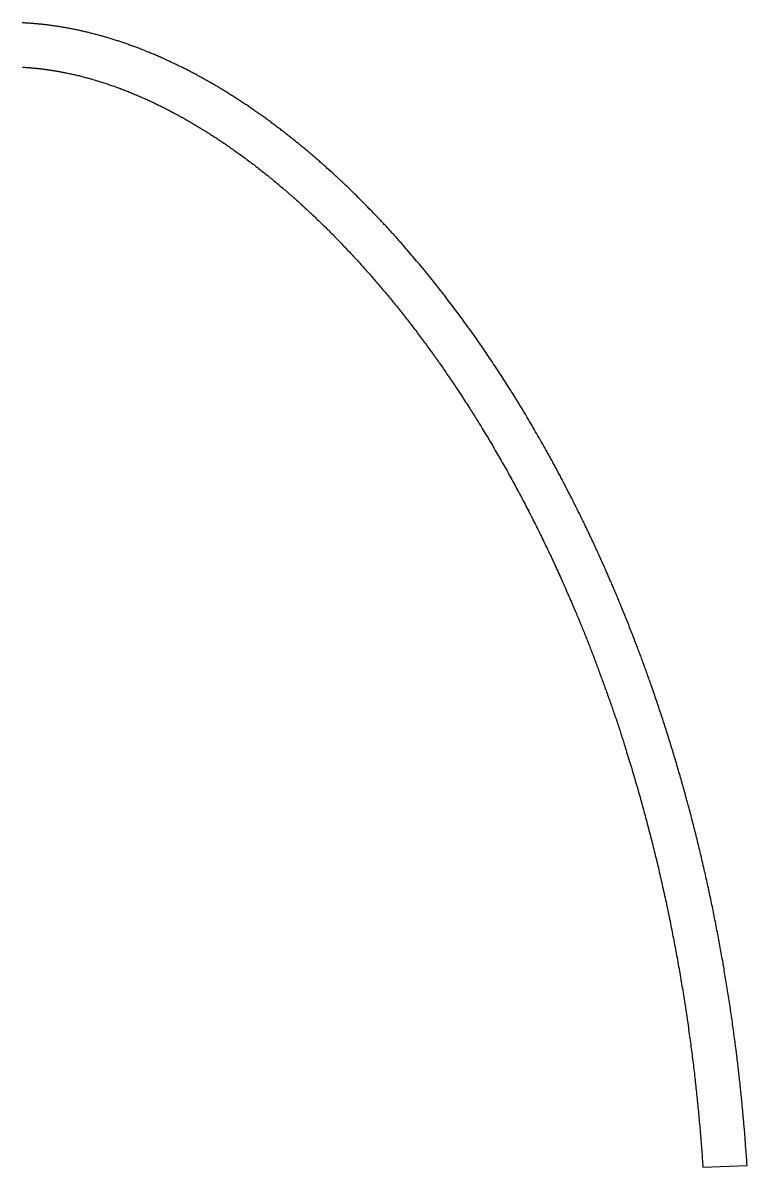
# Model space of a CAD drawing. Extents: x -7325 to -371, y -3238 to 133.
# Drawn here: x -603.7 to -370.9, y -234.9 to 132.9 of the extents above; entities that cross this region are included whole.
import ezdxf

# ---------------------------------------------------------------- set-up
doc = ezdxf.new("R2010")
doc.units = 0
doc.header["$MEASUREMENT"] = 0
doc.layers.add('NAILERS', color=7, linetype='CONTINUOUS')

msp = doc.modelspace()

# ---------------------------------------------------------------- linework, layer by layer
at = {"layer": 'NAILERS'}
msp.add_lwpolyline([(-603.85, 118.68), (-603.6, 118.66), (-603.34, 118.65), (-603.09, 118.63), (-602.83, 118.61), (-602.58, 118.59), (-602.33, 118.58), (-601.62, 118.52), (-601.45, 118.51), (-601.28, 118.49), (-601.11, 118.48), (-600.94, 118.46), (-600.77, 118.45), (-600.6, 118.43), (-600.43, 118.42), (-600.26, 118.4), (-600.09, 118.39), (-599.92, 118.37), (-599.75, 118.35), (-599.58, 118.34), (-599.41, 118.32), (-599.24, 118.3), (-599.07, 118.29), (-598.9, 118.27), (-598.73, 118.25), (-598.55, 118.23), (-598.38, 118.21), (-598.21, 118.19), (-598.04, 118.17), (-597.87, 118.15), (-597.7, 118.13), (-597.53, 118.11), (-597.36, 118.09), (-597.19, 118.07), (-597.02, 118.05), (-596.86, 118.02), (-596.69, 118), (-596.52, 117.98), (-596.35, 117.96), (-596.18, 117.93), (-596.13, 117.93), (-595.96, 117.9), (-595.79, 117.88), (-595.61, 117.85), (-595.44, 117.83), (-595.27, 117.8), (-595.1, 117.78), (-594.93, 117.75), (-594.75, 117.73), (-594.58, 117.7), (-594.41, 117.67), (-594.24, 117.65), (-594.07, 117.62), (-593.89, 117.59), (-593.72, 117.57), (-593.55, 117.54), (-593.38, 117.51), (-593.21, 117.48), (-593.03, 117.45), (-592.86, 117.42), (-592.69, 117.39), (-592.52, 117.36), (-592.35, 117.33), (-592.18, 117.3), (-592.01, 117.27), (-591.83, 117.24), (-591.66, 117.21), (-591.49, 117.18), (-591.32, 117.14), (-591.15, 117.11), (-590.98, 117.08), (-590.81, 117.05), (-590.64, 117.01), (-590.59, 117), (-590.24, 116.93), (-589.89, 116.86), (-589.54, 116.79), (-589.2, 116.72), (-588.85, 116.65), (-588.5, 116.57), (-588.16, 116.5), (-587.81, 116.42), (-587.47, 116.34), (-587.12, 116.26), (-586.78, 116.18), (-586.43, 116.1), (-586.09, 116.02), (-585.74, 115.94), (-585.4, 115.85), (-585.05, 115.76), (-585, 115.75), (-584.65, 115.66), (-584.3, 115.57), (-583.95, 115.48), (-583.6, 115.39), (-583.25, 115.29), (-582.9, 115.2), (-582.55, 115.1), (-582.2, 115.01), (-581.86, 114.91), (-581.51, 114.81), (-581.16, 114.71), (-580.81, 114.61), (-580.47, 114.51), (-580.12, 114.4), (-579.77, 114.3), (-579.43, 114.19), (-579.37, 114.18), (-579.02, 114.07), (-578.67, 113.96), (-578.31, 113.84), (-577.96, 113.73), (-577.61, 113.62), (-577.26, 113.51), (-576.91, 113.39), (-576.56, 113.27), (-576.21, 113.16), (-575.86, 113.04), (-575.51, 112.92), (-575.16, 112.8), (-574.81, 112.68), (-574.47, 112.55), (-574.12, 112.43), (-573.77, 112.3), (-573.71, 112.28), (-573.36, 112.15), (-573, 112.02), (-572.65, 111.89), (-572.29, 111.76), (-571.94, 111.63), (-571.59, 111.49), (-571.24, 111.36), (-570.89, 111.22), (-570.53, 111.09), (-570.18, 110.95), (-569.83, 110.81), (-569.48, 110.67), (-569.13, 110.53), (-568.78, 110.39), (-568.43, 110.24), (-568.09, 110.1), (-568.02, 110.07), (-567.67, 109.93), (-567.31, 109.78), (-566.96, 109.63), (-566.6, 109.48), (-566.25, 109.32), (-565.89, 109.17), (-565.54, 109.02), (-565.19, 108.86), (-564.84, 108.71), (-564.48, 108.55), (-564.13, 108.39), (-563.78, 108.23), (-563.43, 108.07), (-563.08, 107.91), (-562.73, 107.75), (-562.38, 107.59), (-562.32, 107.56), (-561.96, 107.39), (-561.6, 107.22), (-561.25, 107.05), (-560.89, 106.88), (-560.54, 106.71), (-560.18, 106.54), (-559.83, 106.37), (-559.48, 106.19), (-559.12, 106.02), (-558.77, 105.84), (-558.42, 105.67), (-558.06, 105.49), (-557.71, 105.31), (-557.36, 105.13), (-557.01, 104.95), (-556.66, 104.77), (-556.6, 104.74), (-556.24, 104.55), (-555.88, 104.36), (-555.53, 104.17), (-555.17, 103.99), (-554.82, 103.8), (-554.46, 103.61), (-554.11, 103.41), (-553.75, 103.22), (-553.4, 103.03), (-553.04, 102.83), (-552.69, 102.64), (-552.34, 102.44), (-551.99, 102.25), (-551.64, 102.05), (-551.29, 101.85), (-550.94, 101.65), (-550.87, 101.61), (-550.51, 101.41), (-550.16, 101.2), (-549.8, 101), (-549.44, 100.79), (-549.09, 100.58), (-548.73, 100.37), (-548.38, 100.16), (-548.02, 99.95), (-547.67, 99.74), (-547.32, 99.53), (-546.96, 99.31), (-546.61, 99.1), (-546.26, 98.88), (-545.91, 98.67), (-545.56, 98.45), (-545.21, 98.23), (-545.15, 98.2), (-544.79, 97.97), (-544.43, 97.75), (-544.07, 97.52), (-543.72, 97.3), (-543.36, 97.07), (-543.01, 96.84), (-542.65, 96.62), (-542.3, 96.39), (-541.95, 96.16), (-541.59, 95.93), (-541.24, 95.7), (-540.89, 95.46), (-540.54, 95.23), (-540.19, 95), (-539.84, 94.76), (-539.49, 94.53), (-539.42, 94.49), (-539.07, 94.24), (-538.71, 94), (-538.36, 93.76), (-538, 93.52), (-537.65, 93.27), (-537.29, 93.03), (-536.94, 92.78), (-536.58, 92.53), (-536.23, 92.29), (-535.88, 92.04), (-535.53, 91.79), (-535.18, 91.54), (-534.83, 91.29), (-534.48, 91.04), (-534.13, 90.79), (-533.78, 90.53), (-533.72, 90.49), (-533.36, 90.23), (-533.01, 89.97), (-532.65, 89.71), (-532.3, 89.45), (-531.94, 89.19), (-531.59, 88.92), (-531.24, 88.66), (-530.88, 88.4), (-530.53, 88.13), (-530.18, 87.86), (-529.83, 87.6), (-529.48, 87.33), (-529.13, 87.06), (-528.78, 86.79), (-528.43, 86.53), (-528.09, 86.26), (-528.03, 86.21), (-527.67, 85.93), (-527.32, 85.66), (-526.97, 85.38), (-526.61, 85.1), (-526.26, 84.82), (-525.91, 84.54), (-525.56, 84.26), (-525.21, 83.98), (-524.86, 83.69), (-524.51, 83.41), (-524.16, 83.13), (-523.81, 82.84), (-523.46, 82.56), (-523.11, 82.27), (-522.77, 81.99), (-522.42, 81.7), (-522.36, 81.65), (-522.01, 81.36), (-521.66, 81.06), (-521.31, 80.77), (-520.96, 80.47), (-520.61, 80.18), (-520.26, 79.88), (-519.91, 79.58), (-519.56, 79.28), (-519.21, 78.98), (-518.86, 78.68), (-518.51, 78.38), (-518.17, 78.08), (-517.82, 77.78), (-517.48, 77.48), (-517.13, 77.17), (-516.79, 76.87), (-516.73, 76.82), (-516.38, 76.51), (-516.03, 76.2), (-515.68, 75.89), (-515.33, 75.57), (-514.98, 75.26), (-514.64, 74.94), (-514.29, 74.63), (-513.94, 74.31), (-513.6, 74), (-513.25, 73.68), (-512.91, 73.37), (-512.56, 73.05), (-512.22, 72.73), (-511.88, 72.41), (-511.53, 72.09), (-511.19, 71.77), (-511.14, 71.72), (-510.79, 71.39), (-510.44, 71.06), (-510.09, 70.73), (-509.75, 70.4), (-509.4, 70.07), (-509.06, 69.74), (-508.71, 69.41), (-508.37, 69.08), (-508.03, 68.75), (-507.68, 68.42), (-507.34, 68.08), (-507, 67.75), (-506.66, 67.41), (-506.32, 67.08), (-505.98, 66.74), (-505.64, 66.4), (-505.59, 66.35), (-505.24, 66.01), (-504.9, 65.66), (-504.55, 65.32), (-504.21, 64.97), (-503.87, 64.63), (-503.53, 64.28), (-503.19, 63.93), (-502.84, 63.58), (-502.5, 63.24), (-502.16, 62.89), (-501.83, 62.54), (-501.49, 62.19), (-501.15, 61.83), (-500.81, 61.48), (-500.48, 61.13), (-500.14, 60.78), (-500.09, 60.73), (-499.75, 60.37), (-499.41, 60), (-499.07, 59.64), (-498.73, 59.28), (-498.39, 58.92), (-498.05, 58.56), (-497.71, 58.19), (-497.37, 57.83), (-497.04, 57.46), (-496.7, 57.1), (-496.37, 56.73), (-496.03, 56.37), (-495.7, 56), (-495.36, 55.63), (-495.03, 55.26), (-494.7, 54.9), (-494.65, 54.84), (-494.31, 54.47), (-493.97, 54.09), (-493.64, 53.71), (-493.3, 53.34), (-492.97, 52.96), (-492.63, 52.58), (-492.3, 52.2), (-491.96, 51.82), (-491.63, 51.44), (-491.3, 51.06), (-490.97, 50.68), (-490.64, 50.3), (-490.31, 49.91), (-489.98, 49.53), (-489.65, 49.15), (-489.32, 48.76), (-489.27, 48.71), (-488.94, 48.32), (-488.61, 47.92), (-488.27, 47.53), (-487.94, 47.14), (-487.61, 46.75), (-487.28, 46.35), (-486.95, 45.96), (-486.62, 45.56), (-486.29, 45.17), (-485.96, 44.77), (-485.64, 44.37), (-485.31, 43.98), (-484.98, 43.58), (-484.66, 43.18), (-484.33, 42.78), (-484.01, 42.38), (-483.97, 42.33), (-483.64, 41.92), (-483.31, 41.51), (-482.98, 41.1), (-482.65, 40.7), (-482.33, 40.29), (-482, 39.88), (-481.68, 39.47), (-481.35, 39.06), (-481.03, 38.65), (-480.7, 38.24), (-480.38, 37.82), (-480.06, 37.41), (-479.74, 37), (-479.42, 36.58), (-479.1, 36.17), (-478.78, 35.76), (-478.68, 35.63), (-478.36, 35.22), (-478.05, 34.8), (-477.73, 34.39), (-477.42, 33.98), (-477.1, 33.56), (-476.79, 33.15), (-476.47, 32.73), (-476.16, 32.31), (-475.85, 31.9), (-475.54, 31.48), (-475.23, 31.06), (-474.92, 30.64), (-474.61, 30.22), (-474.3, 29.81), (-473.99, 29.39), (-473.68, 28.97), (-472.72, 27.65), (-472.53, 27.39), (-472.35, 27.13), (-472.16, 26.88), (-471.97, 26.62), (-471.79, 26.37), (-471.61, 26.11), (-471.42, 25.85), (-471.24, 25.6), (-471.05, 25.34), (-470.87, 25.08), (-470.69, 24.82), (-470.5, 24.56), (-470.32, 24.31), (-470.14, 24.05), (-469.96, 23.79), (-469.78, 23.53), (-468.94, 22.32), (-468.63, 21.89), (-468.33, 21.45), (-468.03, 21.02), (-467.74, 20.58), (-467.69, 20.52), (-467.65, 20.46), (-467.61, 20.41), (-467.57, 20.35), (-467.26, 19.89), (-467.07, 19.6), (-466.88, 19.32), (-466.68, 19.03), (-466.49, 18.75), (-465.83, 17.78), (-465.56, 17.4), (-465.3, 17.01), (-465.04, 16.63), (-464.78, 16.24), (-464.52, 15.85), (-464.26, 15.47), (-464, 15.08), (-463.75, 14.69), (-463.4, 14.17), (-463.06, 13.65), (-462.72, 13.13), (-462.38, 12.61), (-462.04, 12.08), (-461.7, 11.56), (-461.37, 11.04), (-461.03, 10.52), (-460.69, 9.99), (-460.01, 8.93), (-459.76, 8.53), (-459.5, 8.14), (-459.25, 7.74), (-459, 7.34), (-458.75, 6.95), (-458.5, 6.55), (-458.25, 6.15), (-458, 5.75), (-457.75, 5.35), (-457.51, 4.96), (-457.26, 4.56), (-457.01, 4.16), (-456.77, 3.76), (-456.52, 3.36), (-456.28, 2.95), (-456.03, 2.55), (-455.37, 1.46), (-455.04, 0.92), (-454.72, 0.38), (-454.39, -0.16), (-454.07, -0.7), (-453.75, -1.24), (-453.43, -1.78), (-453.1, -2.33), (-452.78, -2.87), (-452.47, -3.41), (-452.15, -3.95), (-451.83, -4.5), (-451.51, -5.04), (-451.2, -5.59), (-450.88, -6.13), (-450.57, -6.68), (-450.25, -7.23), (-450.23, -7.26), (-449.92, -7.81), (-449.6, -8.36), (-449.29, -8.92), (-448.98, -9.47), (-448.67, -10.02), (-448.35, -10.57), (-448.04, -11.13), (-447.74, -11.68), (-447.43, -12.24), (-447.12, -12.79), (-446.81, -13.35), (-446.51, -13.91), (-446.2, -14.46), (-445.9, -15.02), (-445.59, -15.58), (-445.29, -16.14), (-445.27, -16.17), (-444.97, -16.74), (-444.66, -17.3), (-444.36, -17.86), (-444.06, -18.43), (-443.76, -18.99), (-443.46, -19.56), (-443.16, -20.12), (-442.86, -20.69), (-442.56, -21.26), (-442.27, -21.82), (-441.97, -22.39), (-441.68, -22.96), (-441.38, -23.53), (-441.09, -24.1), (-440.8, -24.67), (-440.5, -25.24), (-440.49, -25.27), (-440.19, -25.85), (-439.9, -26.42), (-439.61, -27), (-439.32, -27.57), (-439.03, -28.15), (-438.74, -28.73), (-438.45, -29.3), (-438.16, -29.88), (-437.88, -30.46), (-437.59, -31.04), (-437.31, -31.62), (-437.02, -32.2), (-436.74, -32.78), (-436.46, -33.36), (-436.18, -33.94), (-435.9, -34.52), (-435.88, -34.55), (-435.6, -35.14), (-435.32, -35.73), (-435.04, -36.31), (-434.76, -36.9), (-434.48, -37.49), (-434.2, -38.07), (-433.92, -38.66), (-433.65, -39.25), (-433.37, -39.84), (-433.1, -40.43), (-432.83, -41.02), (-432.55, -41.61), (-432.28, -42.2), (-432.01, -42.79), (-431.74, -43.38), (-431.47, -43.97), (-431.45, -44.01), (-431.18, -44.61), (-430.91, -45.2), (-430.64, -45.8), (-430.38, -46.4), (-430.11, -47), (-429.84, -47.6), (-429.58, -48.2), (-429.31, -48.79), (-429.05, -49.39), (-428.79, -49.99), (-428.52, -50.59), (-428.26, -51.2), (-428, -51.8), (-427.74, -52.4), (-427.48, -53), (-427.23, -53.6), (-426.16, -56.09), (-425.97, -56.55), (-425.77, -57.01), (-425.58, -57.46), (-425.39, -57.92), (-425.19, -58.38), (-425, -58.84), (-424.81, -59.3), (-424.62, -59.76), (-424.43, -60.22), (-424.24, -60.67), (-424.05, -61.13), (-423.86, -61.59), (-423.68, -62.05), (-423.49, -62.51), (-423.3, -62.98), (-423.12, -63.44), (-422.93, -63.9), (-422.75, -64.36), (-422.56, -64.82), (-422.38, -65.28), (-422.2, -65.74), (-422.02, -66.21), (-421.84, -66.67), (-421.66, -67.13), (-421.48, -67.6), (-421.3, -68.06), (-421.12, -68.52), (-420.94, -68.99), (-420.76, -69.45), (-420.59, -69.91), (-420.41, -70.38), (-420.23, -70.84), (-420.21, -70.9), (-420.04, -71.37), (-419.86, -71.83), (-419.69, -72.3), (-419.51, -72.77), (-419.34, -73.24), (-419.16, -73.71), (-418.99, -74.18), (-418.81, -74.65), (-418.64, -75.12), (-418.46, -75.59), (-418.29, -76.06), (-418.12, -76.53), (-417.95, -77), (-417.77, -77.46), (-417.6, -77.93), (-417.43, -78.41), (-417.26, -78.88), (-417.09, -79.35), (-416.92, -79.82), (-416.75, -80.29), (-416.58, -80.76), (-416.41, -81.23), (-416.24, -81.7), (-416.07, -82.17), (-415.9, -82.64), (-415.73, -83.11), (-415.56, -83.58), (-415.4, -84.06), (-415.23, -84.53), (-415.06, -85), (-414.89, -85.47), (-414.73, -85.94), (-414.69, -86.05), (-414.52, -86.53), (-414.35, -87), (-414.19, -87.48), (-414.02, -87.96), (-413.85, -88.44), (-413.69, -88.92), (-413.52, -89.4), (-413.36, -89.88), (-413.2, -90.36), (-413.03, -90.84), (-412.87, -91.32), (-412.71, -91.81), (-412.55, -92.29), (-412.39, -92.77), (-412.23, -93.25), (-412.07, -93.73), (-411.91, -94.21), (-411.75, -94.7), (-411.6, -95.18), (-411.44, -95.66), (-411.28, -96.14), (-411.13, -96.63), (-410.98, -97.11), (-410.82, -97.59), (-410.67, -98.08), (-410.52, -98.56), (-410.36, -99.04), (-410.21, -99.53), (-410.06, -100.01), (-409.91, -100.5), (-409.76, -100.98), (-409.61, -101.47), (-408.79, -104.16), (-408.59, -104.81), (-408.39, -105.46), (-408.19, -106.12), (-407.99, -106.77), (-407.8, -107.43), (-407.6, -108.08), (-407.41, -108.74), (-407.21, -109.39), (-407.02, -110.05), (-406.83, -110.7), (-406.64, -111.36), (-406.45, -112.01), (-406.26, -112.67), (-406.07, -113.33), (-405.88, -113.98), (-405.69, -114.64), (-405.51, -115.3), (-405.32, -115.96), (-405.14, -116.61), (-404.95, -117.27), (-404.77, -117.93), (-404.59, -118.59), (-404.41, -119.25), (-404.22, -119.91), (-404.04, -120.56), (-403.87, -121.22), (-403.69, -121.88), (-403.51, -122.54), (-403.33, -123.2), (-403.16, -123.86), (-402.98, -124.52), (-402.81, -125.18), (-402.78, -125.32), (-402.6, -125.99), (-402.43, -126.66), (-402.25, -127.32), (-402.08, -127.99), (-401.91, -128.66), (-401.74, -129.34), (-401.57, -130.01), (-401.4, -130.68), (-401.23, -131.35), (-401.06, -132.02), (-400.9, -132.69), (-400.73, -133.36), (-400.56, -134.03), (-400.4, -134.7), (-400.24, -135.38), (-400.07, -136.05), (-399.91, -136.72), (-399.75, -137.39), (-399.59, -138.07), (-399.43, -138.74), (-399.27, -139.41), (-399.12, -140.09), (-398.96, -140.76), (-398.8, -141.43), (-398.65, -142.11), (-398.49, -142.78), (-398.34, -143.46), (-398.19, -144.13), (-398.04, -144.81), (-397.89, -145.48), (-397.74, -146.16), (-397.59, -146.83), (-397.56, -146.96), (-397.41, -147.64), (-397.26, -148.33), (-397.11, -149.01), (-396.96, -149.69), (-396.82, -150.38), (-396.67, -151.06), (-396.53, -151.75), (-396.38, -152.43), (-396.24, -153.12), (-396.1, -153.8), (-395.95, -154.49), (-395.81, -155.17), (-395.67, -155.86), (-395.53, -156.54), (-395.4, -157.23), (-395.26, -157.92), (-395.12, -158.6), (-394.99, -159.29), (-394.85, -159.97), (-394.72, -160.66), (-394.58, -161.35), (-394.45, -162.04), (-394.32, -162.72), (-394.19, -163.41), (-394.06, -164.1), (-393.93, -164.79), (-393.8, -165.47), (-393.67, -166.16), (-393.55, -166.85), (-393.42, -167.54), (-393.3, -168.23), (-393.17, -168.92), (-393.15, -169.03), (-393.03, -169.73), (-392.9, -170.43), (-392.78, -171.12), (-392.66, -171.82), (-392.54, -172.52), (-392.42, -173.21), (-392.3, -173.91), (-392.18, -174.61), (-392.06, -175.3), (-391.94, -176), (-391.83, -176.7), (-391.71, -177.4), (-391.6, -178.1), (-391.49, -178.79), (-391.37, -179.49), (-391.26, -180.19), (-391.15, -180.89), (-391.04, -181.59), (-390.93, -182.29), (-390.82, -182.99), (-390.71, -183.68), (-390.61, -184.38), (-390.5, -185.08), (-390.4, -185.78), (-390.29, -186.48), (-390.19, -187.18), (-390.09, -187.88), (-389.99, -188.58), (-389.88, -189.28), (-389.78, -189.98), (-389.69, -190.68), (-389.59, -191.38), (-389.49, -192.11), (-389.39, -192.78), (-389.3, -193.45), (-389.21, -194.12), (-389.12, -194.79), (-389.03, -195.45), (-388.94, -196.12), (-388.85, -196.79), (-388.76, -197.46), (-388.68, -198.13), (-388.59, -198.8), (-388.51, -199.47), (-388.42, -200.14), (-388.34, -200.81), (-388.26, -201.48), (-388.17, -202.15), (-388.09, -202.82), (-388.01, -203.5), (-387.93, -204.17), (-387.85, -204.84), (-387.78, -205.51), (-387.7, -206.18), (-387.62, -206.85), (-387.55, -207.52), (-387.47, -208.19), (-387.4, -208.86), (-387.33, -209.53), (-387.25, -210.21), (-387.18, -210.88), (-387.11, -211.55), (-387.04, -212.22), (-386.97, -212.89), (-386.91, -213.57), (-386.88, -213.78), (-386.82, -214.43), (-386.75, -215.09), (-386.69, -215.75), (-386.62, -216.41), (-386.56, -217.07), (-386.5, -217.73), (-386.44, -218.39), (-386.38, -219.05), (-386.31, -219.71), (-386.26, -220.37), (-386.2, -221.03), (-386.14, -221.69), (-386.08, -222.35), (-386.02, -223.01), (-385.97, -223.67), (-385.91, -224.33), (-385.86, -224.99), (-385.8, -225.65), (-385.75, -226.31), (-385.69, -226.97), (-385.64, -227.63), (-385.59, -228.29), (-385.54, -228.95), (-385.49, -229.61), (-385.44, -230.27), (-385.39, -230.93), (-385.34, -231.59), (-385.3, -232.25), (-385.25, -232.91), (-385.2, -233.57), (-385.16, -234.23), (-385.11, -234.89), (-370.89, -234.42), (-370.94, -233.75), (-370.98, -233.08), (-371.03, -232.4), (-371.08, -231.73), (-371.12, -231.06), (-371.17, -230.39), (-371.22, -229.71), (-371.27, -229.04), (-371.37, -227.71), (-371.41, -227.21), (-371.44, -226.71), (-371.48, -226.2), (-371.52, -225.7), (-371.56, -225.2), (-371.6, -224.7), (-371.64, -224.19), (-371.68, -223.69), (-371.73, -223.19), (-371.77, -222.69), (-371.81, -222.18), (-371.85, -221.68), (-371.9, -221.18), (-371.94, -220.68), (-371.99, -220.18), (-372.03, -219.67), (-372.39, -215.75), (-372.44, -215.25), (-372.48, -214.76), (-372.53, -214.26), (-372.58, -213.76), (-372.62, -213.27), (-372.67, -212.77), (-372.72, -212.28), (-372.77, -211.78), (-372.82, -211.29), (-372.87, -210.79), (-372.92, -210.29), (-372.97, -209.8), (-373.02, -209.3), (-373.08, -208.81), (-373.13, -208.31), (-373.18, -207.82), (-373.24, -207.32), (-373.29, -206.83), (-373.35, -206.33), (-373.4, -205.84), (-373.46, -205.34), (-373.52, -204.85), (-373.57, -204.35), (-373.63, -203.86), (-373.69, -203.36), (-373.75, -202.87), (-373.81, -202.37), (-373.87, -201.88), (-373.93, -201.38), (-373.99, -200.89), (-374.05, -200.39), (-374.11, -199.9), (-374.45, -197.21), (-374.53, -196.58), (-374.61, -195.94), (-374.69, -195.3), (-374.78, -194.66), (-374.86, -194.03), (-374.94, -193.39), (-375.03, -192.76), (-375.11, -192.12), (-375.2, -191.48), (-375.29, -190.85), (-375.37, -190.21), (-375.46, -189.57), (-375.55, -188.94), (-375.64, -188.3), (-375.73, -187.67), (-375.82, -187.03), (-375.91, -186.4), (-376, -185.76), (-376.1, -185.12), (-376.19, -184.49), (-376.28, -183.85), (-376.38, -183.22), (-376.47, -182.58), (-376.57, -181.95), (-376.67, -181.31), (-376.77, -180.68), (-376.86, -180.05), (-376.96, -179.41), (-377.06, -178.78), (-377.16, -178.14), (-377.26, -177.51), (-377.36, -176.87), (-377.4, -176.68), (-377.5, -176.05), (-377.6, -175.43), (-377.7, -174.81), (-377.8, -174.19), (-377.91, -173.57), (-378.01, -172.95), (-378.11, -172.33), (-378.22, -171.71), (-378.32, -171.09), (-378.43, -170.47), (-378.54, -169.85), (-378.64, -169.23), (-378.75, -168.61), (-378.86, -167.99), (-378.97, -167.37), (-379.08, -166.75), (-379.19, -166.13), (-379.3, -165.51), (-379.42, -164.89), (-379.53, -164.27), (-379.64, -163.65), (-379.76, -163.03), (-379.87, -162.41), (-379.99, -161.79), (-380.11, -161.17), (-380.22, -160.55), (-380.34, -159.94), (-380.46, -159.32), (-380.58, -158.7), (-380.7, -158.08), (-380.82, -157.46), (-380.94, -156.85), (-380.98, -156.65), (-381.1, -156.04), (-381.22, -155.44), (-381.34, -154.83), (-381.46, -154.23), (-381.58, -153.62), (-381.7, -153.02), (-381.82, -152.41), (-381.95, -151.81), (-382.07, -151.21), (-382.2, -150.6), (-382.32, -150), (-382.45, -149.39), (-382.58, -148.79), (-382.7, -148.19), (-382.83, -147.58), (-382.96, -146.98), (-383.09, -146.38), (-383.22, -145.77), (-383.35, -145.17), (-383.48, -144.57), (-383.62, -143.96), (-383.75, -143.36), (-383.88, -142.76), (-384.02, -142.16), (-384.15, -141.55), (-384.29, -140.95), (-384.42, -140.35), (-384.56, -139.75), (-384.7, -139.15), (-384.84, -138.55), (-384.98, -137.94), (-385.11, -137.34), (-385.16, -137.15), (-385.3, -136.56), (-385.43, -135.97), (-385.57, -135.38), (-385.71, -134.8), (-385.85, -134.21), (-385.99, -133.62), (-386.13, -133.03), (-386.27, -132.44), (-386.42, -131.86), (-386.56, -131.27), (-386.7, -130.68), (-386.85, -130.09), (-386.99, -129.51), (-387.14, -128.92), (-387.28, -128.33), (-387.43, -127.75), (-387.58, -127.16), (-387.73, -126.57), (-387.88, -125.99), (-388.02, -125.4), (-388.17, -124.82), (-388.32, -124.23), (-388.48, -123.65), (-388.63, -123.06), (-388.78, -122.47), (-388.93, -121.89), (-389.09, -121.31), (-389.24, -120.72), (-389.4, -120.14), (-389.55, -119.55), (-389.71, -118.97), (-389.87, -118.38), (-389.92, -118.19), (-390.07, -117.62), (-390.23, -117.05), (-390.38, -116.48), (-390.54, -115.91), (-390.69, -115.33), (-390.85, -114.76), (-391.01, -114.19), (-391.17, -113.62), (-391.33, -113.05), (-391.49, -112.48), (-391.65, -111.91), (-391.81, -111.34), (-391.97, -110.77), (-392.13, -110.2), (-392.3, -109.63), (-392.46, -109.06), (-392.62, -108.5), (-392.79, -107.93), (-392.95, -107.36), (-393.12, -106.79), (-393.29, -106.22), (-393.45, -105.65), (-393.62, -105.08), (-393.79, -104.52), (-393.96, -103.95), (-394.13, -103.38), (-394.3, -102.82), (-394.47, -102.25), (-394.64, -101.68), (-394.82, -101.11), (-394.99, -100.55), (-395.16, -99.98), (-395.22, -99.79), (-395.39, -99.24), (-395.56, -98.68), (-395.73, -98.13), (-395.91, -97.58), (-396.08, -97.02), (-396.25, -96.47), (-396.43, -95.92), (-396.6, -95.36), (-396.78, -94.81), (-396.95, -94.26), (-397.13, -93.71), (-397.31, -93.15), (-397.48, -92.6), (-397.66, -92.05), (-397.84, -91.5), (-398.02, -90.95), (-398.2, -90.4), (-398.38, -89.85), (-398.56, -89.3), (-398.74, -88.74), (-398.93, -88.19), (-399.11, -87.64), (-399.29, -87.09), (-399.48, -86.54), (-399.66, -86), (-399.85, -85.45), (-400.03, -84.9), (-400.22, -84.35), (-400.41, -83.8), (-400.6, -83.25), (-400.79, -82.7), (-400.97, -82.15), (-401.77, -79.86), (-401.91, -79.45), (-402.05, -79.05), (-402.19, -78.64), (-402.33, -78.24), (-402.47, -77.84), (-402.62, -77.43), (-402.76, -77.03), (-402.9, -76.63), (-403.05, -76.22), (-403.19, -75.82), (-403.33, -75.42), (-403.48, -75.02), (-403.62, -74.61), (-403.77, -74.21), (-403.92, -73.81), (-404.06, -73.41), (-404.21, -73.01), (-404.36, -72.6), (-404.51, -72.2), (-404.65, -71.8), (-404.8, -71.4), (-404.95, -71), (-405.1, -70.6), (-405.25, -70.2), (-405.4, -69.8), (-405.56, -69.4), (-405.71, -69), (-405.86, -68.6), (-406.01, -68.2), (-406.16, -67.8), (-406.32, -67.4), (-406.47, -67), (-406.53, -66.86), (-406.83, -66.08), (-407.13, -65.3), (-407.43, -64.52), (-407.74, -63.74), (-408.04, -62.96), (-408.35, -62.18), (-408.66, -61.4), (-408.96, -60.62), (-409.27, -59.85), (-409.58, -59.07), (-409.89, -58.29), (-410.2, -57.51), (-410.52, -56.74), (-410.83, -55.96), (-411.14, -55.19), (-411.46, -54.41), (-411.62, -54.02), (-411.77, -53.64), (-411.93, -53.25), (-412.09, -52.86), (-412.25, -52.47), (-412.41, -52.09), (-412.57, -51.7), (-412.73, -51.31), (-412.89, -50.93), (-413.06, -50.54), (-413.22, -50.16), (-413.38, -49.77), (-413.54, -49.39), (-413.71, -49), (-413.87, -48.62), (-414.04, -48.23), (-414.2, -47.85), (-414.37, -47.46), (-414.53, -47.08), (-414.7, -46.69), (-414.86, -46.31), (-415.03, -45.93), (-415.2, -45.54), (-415.37, -45.16), (-415.53, -44.78), (-415.7, -44.39), (-415.87, -44.01), (-416.04, -43.63), (-416.21, -43.25), (-416.38, -42.86), (-416.55, -42.48), (-416.72, -42.1), (-418.52, -38.1), (-418.69, -37.73), (-418.85, -37.36), (-419.02, -36.99), (-419.19, -36.62), (-419.36, -36.25), (-419.52, -35.89), (-419.69, -35.52), (-419.86, -35.15), (-420.03, -34.78), (-420.2, -34.42), (-420.37, -34.05), (-420.54, -33.68), (-420.71, -33.32), (-420.88, -32.95), (-421.05, -32.59), (-421.23, -32.22), (-421.4, -31.85), (-421.57, -31.49), (-421.74, -31.12), (-421.92, -30.76), (-422.09, -30.39), (-422.27, -30.03), (-422.44, -29.67), (-422.62, -29.3), (-422.79, -28.94), (-422.97, -28.57), (-423.15, -28.21), (-423.32, -27.85), (-423.5, -27.48), (-423.68, -27.12), (-423.86, -26.76), (-424.04, -26.4), (-424.1, -26.26), (-424.45, -25.55), (-424.81, -24.84), (-425.16, -24.14), (-425.51, -23.43), (-425.86, -22.72), (-426.22, -22.02), (-426.57, -21.31), (-426.93, -20.61), (-427.28, -19.91), (-427.64, -19.2), (-428, -18.5), (-428.36, -17.79), (-428.72, -17.09), (-429.08, -16.39), (-429.44, -15.69), (-429.8, -14.99), (-429.84, -14.92), (-430.02, -14.57), (-430.2, -14.23), (-430.38, -13.88), (-430.56, -13.53), (-430.74, -13.19), (-430.92, -12.84), (-431.1, -12.5), (-431.28, -12.15), (-431.47, -11.81), (-431.65, -11.47), (-431.83, -11.12), (-432.02, -10.78), (-432.2, -10.43), (-432.38, -10.09), (-432.57, -9.75), (-432.75, -9.4), (-432.94, -9.06), (-433.13, -8.72), (-433.31, -8.38), (-433.5, -8.04), (-433.69, -7.69), (-433.88, -7.35), (-434.06, -7.01), (-434.25, -6.67), (-434.44, -6.33), (-434.63, -5.99), (-434.82, -5.65), (-435.01, -5.31), (-435.2, -4.97), (-435.39, -4.63), (-435.58, -4.29), (-435.78, -3.95), (-435.85, -3.81), (-436.23, -3.15), (-436.6, -2.49), (-436.98, -1.83), (-437.36, -1.17), (-437.73, -0.51), (-438.11, 0.15), (-438.49, 0.81), (-438.87, 1.47), (-439.25, 2.12), (-439.63, 2.78), (-440.02, 3.44), (-440.4, 4.1), (-440.79, 4.75), (-441.17, 5.41), (-441.56, 6.06), (-441.94, 6.72), (-441.98, 6.78), (-442.17, 7.11), (-442.37, 7.43), (-442.56, 7.75), (-442.75, 8.07), (-442.94, 8.4), (-443.14, 8.72), (-443.33, 9.04), (-443.52, 9.36), (-443.72, 9.68), (-443.91, 10), (-444.11, 10.32), (-444.3, 10.64), (-444.5, 10.96), (-444.69, 11.28), (-444.89, 11.6), (-445.09, 11.92), (-445.29, 12.24), (-445.48, 12.56), (-445.68, 12.88), (-445.88, 13.2), (-446.08, 13.52), (-446.28, 13.83), (-446.48, 14.15), (-446.68, 14.47), (-446.88, 14.79), (-447.08, 15.1), (-447.28, 15.42), (-447.48, 15.74), (-447.68, 16.05), (-447.89, 16.37), (-448.09, 16.68), (-448.29, 17), (-448.38, 17.13), (-448.77, 17.74), (-449.17, 18.36), (-449.57, 18.97), (-449.97, 19.58), (-450.37, 20.2), (-450.77, 20.81), (-451.17, 21.42), (-451.57, 22.03), (-451.97, 22.64), (-452.38, 23.25), (-452.78, 23.86), (-453.19, 24.46), (-453.59, 25.07), (-454, 25.68), (-454.41, 26.29), (-454.81, 26.89), (-454.86, 26.96), (-455.06, 27.26), (-455.26, 27.56), (-455.46, 27.85), (-455.67, 28.15), (-455.87, 28.45), (-456.07, 28.75), (-456.28, 29.05), (-456.48, 29.34), (-456.69, 29.64), (-456.89, 29.94), (-457.1, 30.23), (-457.3, 30.53), (-457.51, 30.82), (-457.71, 31.12), (-457.92, 31.41), (-458.13, 31.71), (-458.34, 32), (-458.54, 32.3), (-458.75, 32.59), (-458.96, 32.89), (-459.17, 33.18), (-459.38, 33.47), (-459.59, 33.77), (-459.8, 34.06), (-460.01, 34.35), (-460.22, 34.64), (-460.43, 34.93), (-460.64, 35.23), (-460.85, 35.52), (-461.07, 35.81), (-461.28, 36.1), (-461.49, 36.39), (-461.59, 36.52), (-462, 37.08), (-462.42, 37.65), (-462.84, 38.21), (-463.25, 38.77), (-463.67, 39.34), (-464.09, 39.9), (-464.51, 40.46), (-464.93, 41.02), (-465.35, 41.58), (-465.77, 42.14), (-466.19, 42.7), (-466.62, 43.26), (-467.04, 43.82), (-467.47, 44.37), (-467.89, 44.93), (-468.32, 45.49), (-468.37, 45.55), (-468.58, 45.83), (-468.79, 46.1), (-469, 46.37), (-469.21, 46.65), (-469.42, 46.92), (-469.63, 47.19), (-469.85, 47.46), (-470.06, 47.73), (-470.27, 48.01), (-470.49, 48.28), (-470.7, 48.55), (-470.92, 48.82), (-471.13, 49.09), (-471.34, 49.36), (-471.56, 49.63), (-471.78, 49.9), (-471.99, 50.17), (-472.21, 50.44), (-472.43, 50.71), (-472.64, 50.97), (-472.86, 51.24), (-473.08, 51.51), (-473.3, 51.78), (-473.52, 52.05), (-473.73, 52.31), (-473.95, 52.58), (-474.17, 52.85), (-474.39, 53.11), (-474.61, 53.38), (-474.83, 53.64), (-475.06, 53.91), (-475.28, 54.17), (-475.38, 54.3), (-475.81, 54.81), (-476.24, 55.32), (-476.68, 55.84), (-477.11, 56.35), (-477.54, 56.86), (-477.98, 57.37), (-478.41, 57.88), (-478.85, 58.39), (-479.28, 58.9), (-479.72, 59.41), (-480.16, 59.92), (-480.6, 60.42), (-481.04, 60.93), (-481.48, 61.44), (-481.92, 61.94), (-482.36, 62.45), (-482.41, 62.51), (-482.63, 62.76), (-482.85, 63), (-483.07, 63.25), (-483.28, 63.5), (-483.5, 63.75), (-483.72, 63.99), (-483.94, 64.24), (-484.16, 64.48), (-484.38, 64.73), (-484.6, 64.98), (-484.83, 65.22), (-485.05, 65.47), (-485.27, 65.71), (-485.49, 65.95), (-485.71, 66.2), (-485.94, 66.44), (-486.16, 66.69), (-486.38, 66.93), (-486.61, 67.17), (-486.83, 67.41), (-487.06, 67.65), (-487.28, 67.9), (-487.51, 68.14), (-487.73, 68.38), (-487.96, 68.62), (-488.18, 68.86), (-488.41, 69.1), (-488.64, 69.34), (-488.87, 69.58), (-489.09, 69.82), (-489.32, 70.06), (-489.55, 70.29), (-489.66, 70.41), (-490.11, 70.87), (-490.55, 71.33), (-490.99, 71.79), (-491.44, 72.25), (-491.89, 72.71), (-492.33, 73.17), (-492.78, 73.63), (-493.23, 74.09), (-493.68, 74.54), (-494.13, 75), (-494.58, 75.45), (-495.03, 75.91), (-495.48, 76.36), (-495.93, 76.81), (-496.38, 77.27), (-496.84, 77.72), (-496.9, 77.77), (-497.12, 78), (-497.34, 78.22), (-497.57, 78.44), (-497.79, 78.66), (-498.02, 78.88), (-498.24, 79.1), (-498.47, 79.32), (-498.69, 79.54), (-498.92, 79.76), (-499.14, 79.98), (-499.37, 80.2), (-499.6, 80.41), (-499.83, 80.63), (-500.05, 80.85), (-500.28, 81.07), (-500.51, 81.28), (-500.74, 81.5), (-500.97, 81.71), (-501.2, 81.93), (-501.43, 82.15), (-501.66, 82.36), (-501.89, 82.58), (-502.12, 82.79), (-502.35, 83), (-502.58, 83.22), (-502.81, 83.43), (-503.05, 83.64), (-503.28, 83.85), (-503.51, 84.07), (-503.74, 84.28), (-503.98, 84.49), (-504.21, 84.7), (-505.52, 85.88), (-505.82, 86.15), (-506.13, 86.43), (-506.43, 86.7), (-506.74, 86.97), (-507.05, 87.24), (-507.35, 87.52), (-507.66, 87.79), (-507.97, 88.06), (-508.28, 88.33), (-508.58, 88.6), (-508.89, 88.87), (-509.2, 89.14), (-509.51, 89.4), (-509.82, 89.67), (-510.13, 89.94), (-510.44, 90.21), (-510.48, 90.24), (-510.79, 90.5), (-511.1, 90.76), (-511.4, 91.02), (-511.71, 91.28), (-512.02, 91.54), (-512.33, 91.8), (-512.64, 92.06), (-512.95, 92.32), (-513.26, 92.58), (-513.57, 92.83), (-513.88, 93.09), (-514.19, 93.35), (-514.5, 93.6), (-514.81, 93.86), (-515.12, 94.11), (-515.44, 94.37), (-515.48, 94.4), (-515.79, 94.65), (-516.09, 94.9), (-516.4, 95.15), (-516.71, 95.4), (-517.02, 95.64), (-517.33, 95.89), (-517.64, 96.14), (-517.95, 96.38), (-518.26, 96.63), (-518.58, 96.87), (-518.89, 97.12), (-519.2, 97.36), (-519.51, 97.6), (-519.83, 97.84), (-520.14, 98.09), (-520.45, 98.33), (-520.5, 98.36), (-520.81, 98.6), (-521.12, 98.83), (-521.43, 99.07), (-521.74, 99.31), (-522.05, 99.54), (-522.36, 99.77), (-522.67, 100.01), (-522.98, 100.24), (-523.29, 100.47), (-523.61, 100.71), (-523.92, 100.94), (-524.23, 101.17), (-524.55, 101.4), (-524.86, 101.63), (-525.18, 101.86), (-525.49, 102.09), (-525.53, 102.12), (-525.85, 102.34), (-526.16, 102.57), (-526.47, 102.79), (-526.78, 103.01), (-527.09, 103.23), (-527.4, 103.46), (-527.72, 103.68), (-528.03, 103.9), (-528.34, 104.12), (-528.66, 104.34), (-528.97, 104.55), (-529.28, 104.77), (-529.6, 104.99), (-529.92, 105.21), (-530.23, 105.42), (-530.55, 105.64), (-530.59, 105.67), (-530.9, 105.88), (-531.21, 106.09), (-531.53, 106.3), (-531.84, 106.51), (-532.15, 106.72), (-532.46, 106.93), (-532.78, 107.14), (-533.09, 107.35), (-533.41, 107.55), (-533.72, 107.76), (-534.03, 107.97), (-534.35, 108.17), (-534.67, 108.38), (-534.98, 108.58), (-535.3, 108.78), (-535.62, 108.99), (-535.66, 109.01), (-535.97, 109.21), (-536.28, 109.41), (-536.6, 109.61), (-536.91, 109.81), (-537.22, 110), (-537.54, 110.2), (-537.85, 110.39), (-538.17, 110.59), (-538.48, 110.78), (-538.8, 110.98), (-539.11, 111.17), (-539.43, 111.36), (-539.74, 111.55), (-540.06, 111.74), (-540.38, 111.93), (-540.69, 112.12), (-540.74, 112.15), (-541.05, 112.33), (-541.36, 112.52), (-541.68, 112.7), (-541.99, 112.89), (-542.3, 113.07), (-542.62, 113.26), (-542.93, 113.44), (-543.25, 113.62), (-543.56, 113.8), (-543.88, 113.98), (-544.19, 114.16), (-544.51, 114.34), (-544.83, 114.52), (-545.14, 114.7), (-545.46, 114.87), (-545.78, 115.05), (-545.82, 115.07), (-546.14, 115.25), (-546.45, 115.42), (-546.76, 115.59), (-547.08, 115.76), (-547.39, 115.93), (-547.7, 116.1), (-548.02, 116.27), (-548.33, 116.44), (-548.65, 116.61), (-548.97, 116.77), (-549.28, 116.94), (-549.6, 117.11), (-549.91, 117.27), (-550.23, 117.44), (-550.55, 117.6), (-550.87, 117.76), (-550.91, 117.78), (-551.22, 117.94), (-551.54, 118.1), (-551.85, 118.26), (-552.16, 118.42), (-552.48, 118.58), (-552.79, 118.73), (-553.11, 118.89), (-553.42, 119.04), (-553.74, 119.2), (-554.05, 119.35), (-554.37, 119.51), (-554.69, 119.66), (-555, 119.81), (-555.32, 119.96), (-555.64, 120.11), (-555.95, 120.26), (-556, 120.28), (-556.31, 120.43), (-556.62, 120.57), (-556.94, 120.72), (-557.25, 120.86), (-557.56, 121.01), (-557.88, 121.15), (-558.19, 121.29), (-558.51, 121.43), (-558.82, 121.57), (-559.14, 121.71), (-559.45, 121.85), (-559.77, 121.99), (-560.09, 122.13), (-560.4, 122.27), (-560.72, 122.41), (-561.04, 122.54), (-561.08, 122.56), (-561.39, 122.69), (-561.7, 122.83), (-562.02, 122.96), (-562.33, 123.09), (-562.64, 123.22), (-562.96, 123.35), (-563.27, 123.48), (-563.59, 123.6), (-563.9, 123.73), (-564.22, 123.86), (-564.53, 123.98), (-564.85, 124.11), (-565.16, 124.23), (-565.48, 124.36), (-565.79, 124.48), (-566.11, 124.6), (-566.15, 124.62), (-566.46, 124.74), (-566.78, 124.86), (-567.09, 124.98), (-567.4, 125.09), (-567.71, 125.21), (-568.03, 125.33), (-568.34, 125.44), (-568.65, 125.56), (-568.97, 125.67), (-569.28, 125.78), (-569.6, 125.89), (-569.91, 126.01), (-570.23, 126.12), (-570.54, 126.23), (-570.86, 126.34), (-571.17, 126.44), (-571.21, 126.46), (-571.52, 126.56), (-571.84, 126.67), (-572.15, 126.77), (-572.46, 126.88), (-572.77, 126.98), (-573.08, 127.08), (-573.4, 127.18), (-573.71, 127.29), (-574.02, 127.39), (-574.34, 127.48), (-574.65, 127.58), (-574.96, 127.68), (-575.28, 127.78), (-575.59, 127.87), (-575.91, 127.97), (-576.22, 128.06), (-576.26, 128.07), (-576.57, 128.17), (-576.88, 128.26), (-577.19, 128.35), (-577.5, 128.44), (-577.81, 128.53), (-578.12, 128.62), (-578.44, 128.7), (-578.75, 128.79), (-579.06, 128.88), (-579.37, 128.96), (-579.68, 129.05), (-580, 129.13), (-580.31, 129.21), (-580.62, 129.29), (-580.94, 129.38), (-581.25, 129.46), (-581.29, 129.47), (-581.6, 129.54), (-581.9, 129.62), (-582.21, 129.7), (-582.52, 129.77), (-582.83, 129.85), (-583.14, 129.92), (-583.45, 130), (-583.76, 130.07), (-584.08, 130.14), (-584.39, 130.21), (-584.7, 130.28), (-585.01, 130.35), (-585.32, 130.42), (-585.63, 130.49), (-585.94, 130.56), (-586.26, 130.62), (-586.29, 130.63), (-586.6, 130.69), (-586.91, 130.76), (-587.21, 130.82), (-587.52, 130.88), (-587.83, 130.94), (-588.14, 131), (-588.45, 131.06), (-588.76, 131.12), (-589.07, 131.18), (-589.38, 131.24), (-589.69, 131.29), (-590, 131.35), (-590.31, 131.4), (-590.62, 131.46), (-590.93, 131.51), (-591.24, 131.56), (-591.27, 131.56), (-591.57, 131.62), (-591.88, 131.66), (-592.19, 131.71), (-592.49, 131.76), (-592.8, 131.81), (-593.11, 131.85), (-593.42, 131.9), (-593.72, 131.94), (-594.03, 131.99), (-594.34, 132.03), (-594.65, 132.07), (-594.95, 132.11), (-595.26, 132.15), (-595.57, 132.19), (-595.88, 132.23), (-596.19, 132.27), (-596.21, 132.27), (-596.52, 132.31), (-596.82, 132.34), (-597.13, 132.37), (-597.43, 132.41), (-597.74, 132.44), (-598.05, 132.47), (-598.35, 132.5), (-598.66, 132.53), (-598.96, 132.56), (-599.27, 132.59), (-599.57, 132.62), (-599.88, 132.64), (-600.18, 132.67), (-600.49, 132.69), (-600.8, 132.72), (-601.1, 132.74), (-601.12, 132.74), (-601.43, 132.76), (-601.73, 132.78), (-602.03, 132.8), (-602.34, 132.82), (-602.64, 132.84), (-602.95, 132.86), (-603.25, 132.87), (-603.55, 132.89), (-603.86, 132.9)], dxfattribs=at)

doc.saveas('drawing.dxf')
